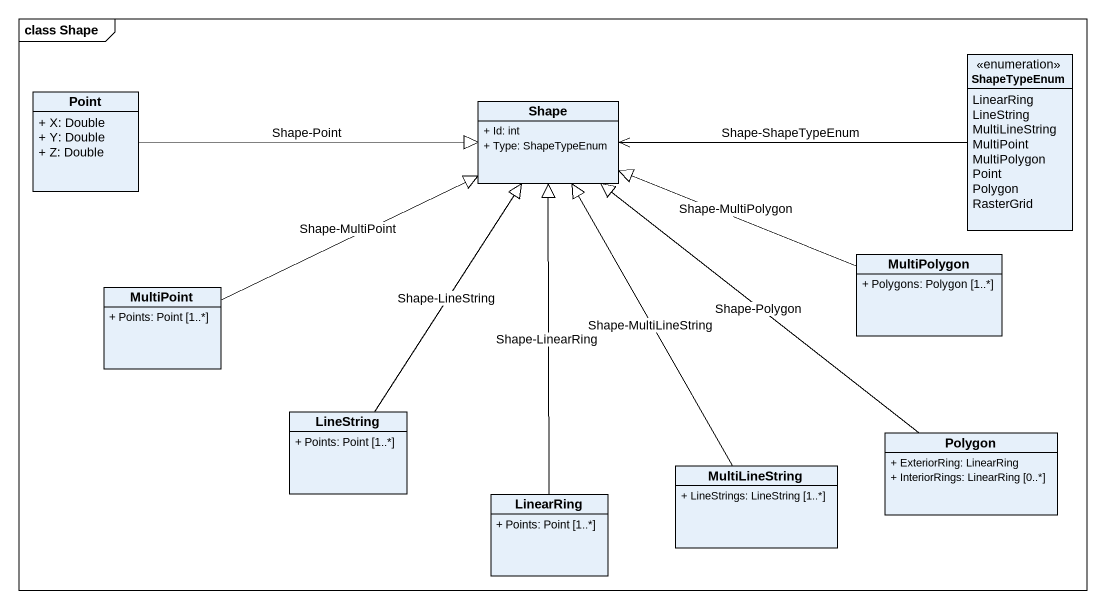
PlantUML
@startuml
mainframe class Shape
hide circle
hide empty members
skinparam classAttributeIconSize 0
enum ShapeTypeEnum {
  LinearRing
  LineString
  MultiLineString
  MultiPoint
  MultiPolygon
  Point
  Polygon
  RasterGrid
}
class Point {
  + X: Double
  + Y: Double
  + Z: Double
}
class Shape {
  + Id: int
  + Type: ShapeTypeEnum
}
class MultiPoint {
  + Points: Point [1..*]
}
class MultiPolygon {
  + Polygons: Polygon [1..*]
}
class LineString {
  + Points: Point [1..*]
}
class Polygon {
  + ExteriorRing: LinearRing
  + InteriorRings: LinearRing [0..*]
}
class LinearRing {
  + Points: Point [1..*]
}
class MultiLineString {
  + LineStrings: LineString [1..*]
}
Point -right-|> Shape : Shape-Point
Shape <-right- ShapeTypeEnum : Shape-ShapeTypeEnum
MultiPoint -right-|> Shape : Shape-MultiPoint
MultiPolygon -left-|> Shape : Shape-MultiPolygon
LineString -up-|> Shape : Shape-LineString
Polygon -up-|> Shape : Shape-Polygon
LinearRing -up-|> Shape : Shape-LinearRing
MultiLineString -up-|> Shape : Shape-MultiLineString
@enduml
